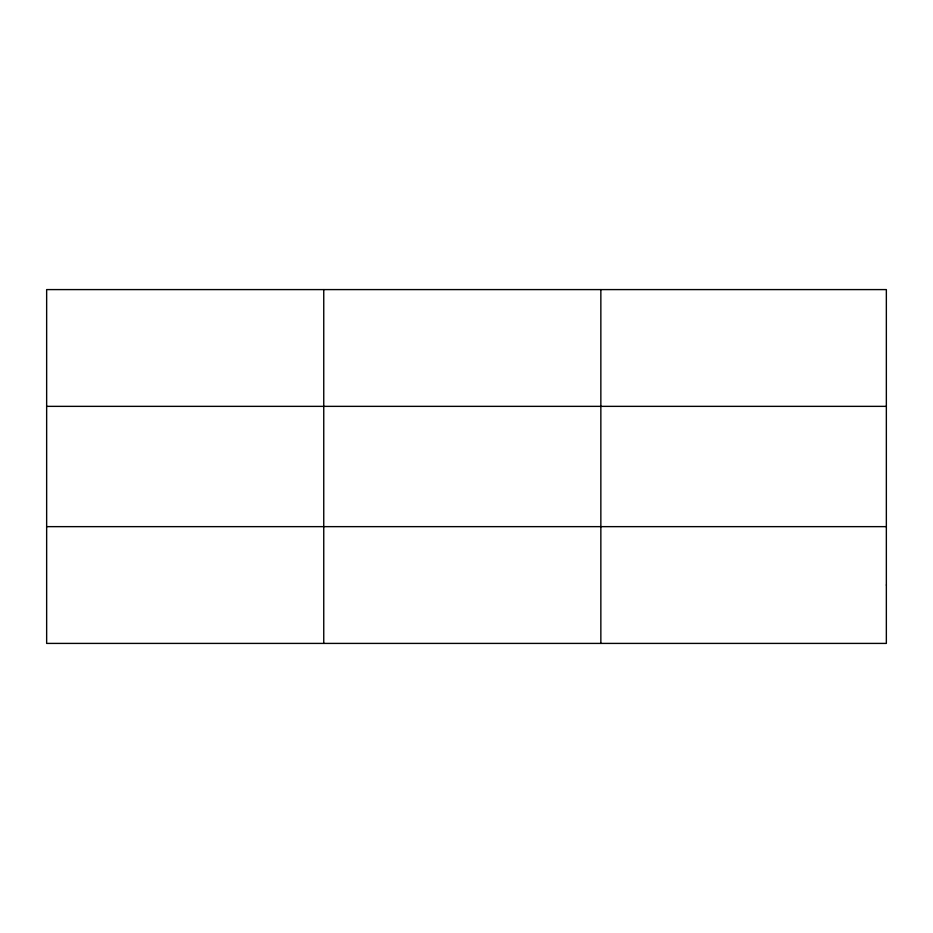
<?xml version="1.0" encoding="UTF-8"?>
<svg xmlns="http://www.w3.org/2000/svg" width="933" height="933" viewBox="0 0 933 933"><rect width="100%" height="100%" fill="white"/><g stroke="black" fill="none" stroke-linecap="round" stroke-linejoin="round"><path stroke-width="1.4" d="M323.751 289.592L323.751 643.408M600.852 289.592L600.852 643.408M46.65 406.356L886.35 406.356M46.65 526.644L886.35 526.644M886.35 585.026L886.35 643.408L46.65 643.408L46.65 289.592L886.35 289.592L886.35 585.026"/></g></svg>
